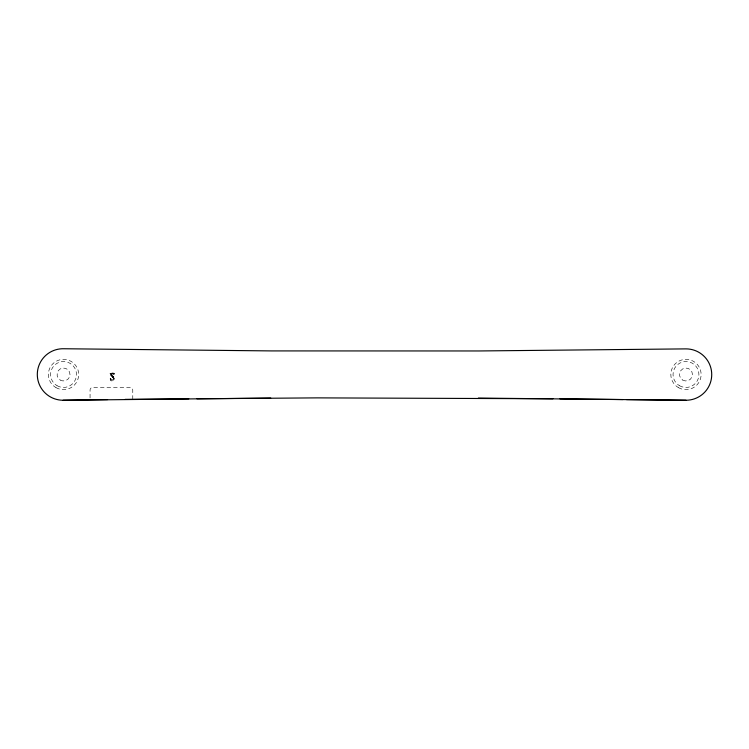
<?xml version="1.0" encoding="UTF-8"?>
<svg xmlns="http://www.w3.org/2000/svg" width="749" height="749" viewBox="0 0 749 749"><rect width="100%" height="100%" fill="white"/><g stroke="black" fill="none" stroke-linecap="round" stroke-linejoin="round"><path stroke-width="0.56" stroke-dasharray="3.75 2.81" d="M111.985 376.466C115.533 377.73 111.751 382.73 110.796 378.797C110.899 381.381 115.046 379.537 112.706 377.309M110.112 378.751C110.552 383.722 115.917 378.863 113.82 377.824C115.88 382.018 108.259 380.773 110.918 378.657M114.176 373.199C103.821 374.444 115.074 371.485 114.176 374.116L110.927 374.172A3.221 3.221 0 0 0 111.283 374.725L113.436 376.944M109.963 373.199L111.592 376.073L111.236 375.521A5.561 5.561 0 0 1 110.618 374.715L110.103 373.33M112.191 375.708L111.049 374.116M110.253 378.863L110.796 378.797M110.833 373.994L114.176 374.116M112.453 376.794L111.901 376.288L112.977 377.58L111.592 376.073M112.593 376.129L113.773 377.43M132.77 399.273L132.77 390.023A2.584 2.584 0 0 0 130.176 387.439L92.651 387.439A2.584 2.584 0 0 0 90.058 390.023L90.058 398.749M114.045 373.33L114.045 373.994M111.517 375.904L110.833 375.137L111.517 375.904M112.687 376.045L113.146 376.672L112.687 376.045M678.407 387.608A15.139 15.139 0 0 0 701.12 374.5A15.139 15.139 0 0 0 678.407 361.383A15.139 15.139 0 0 0 678.407 387.608M55.96 387.608A15.139 15.139 0 0 0 78.673 374.5A15.139 15.139 0 0 0 55.96 361.383A15.139 15.139 0 0 0 55.96 387.608M57.064 385.707A12.939 12.939 0 0 0 76.473 374.5A12.939 12.939 0 0 0 57.064 363.293A12.939 12.939 0 0 0 57.064 385.707M60.295 380.099A6.469 6.469 0 0 0 70.003 374.5A6.469 6.469 0 0 0 60.295 368.892A6.469 6.469 0 0 0 60.295 380.099M679.512 385.707A12.939 12.939 0 0 0 698.92 374.5A12.939 12.939 0 0 0 679.512 363.293A12.939 12.939 0 0 0 679.512 385.707M682.742 380.099A6.469 6.469 0 0 0 692.451 374.5A6.469 6.469 0 0 0 682.742 368.892A6.469 6.469 0 0 0 682.742 380.099"/><path stroke-width="1.12" d="M478.368 398.065L685.981 400.247A25.681 25.681 0 0 0 711.728 374.612A25.681 25.681 0 0 0 686.075 348.884L478.742 350.963L271.391 350.916L64.058 348.753A25.756 25.756 0 0 0 37.31 374.023A25.756 25.756 0 0 0 63.131 400.247L107.584 399.591M125.102 399.367L188.785 398.843M63.131 400.247L270.745 398.065M196.959 398.786L317.173 397.878L552.931 398.768M559.934 398.852L622.962 399.545M626.464 399.591L685.981 400.247"/></g></svg>
